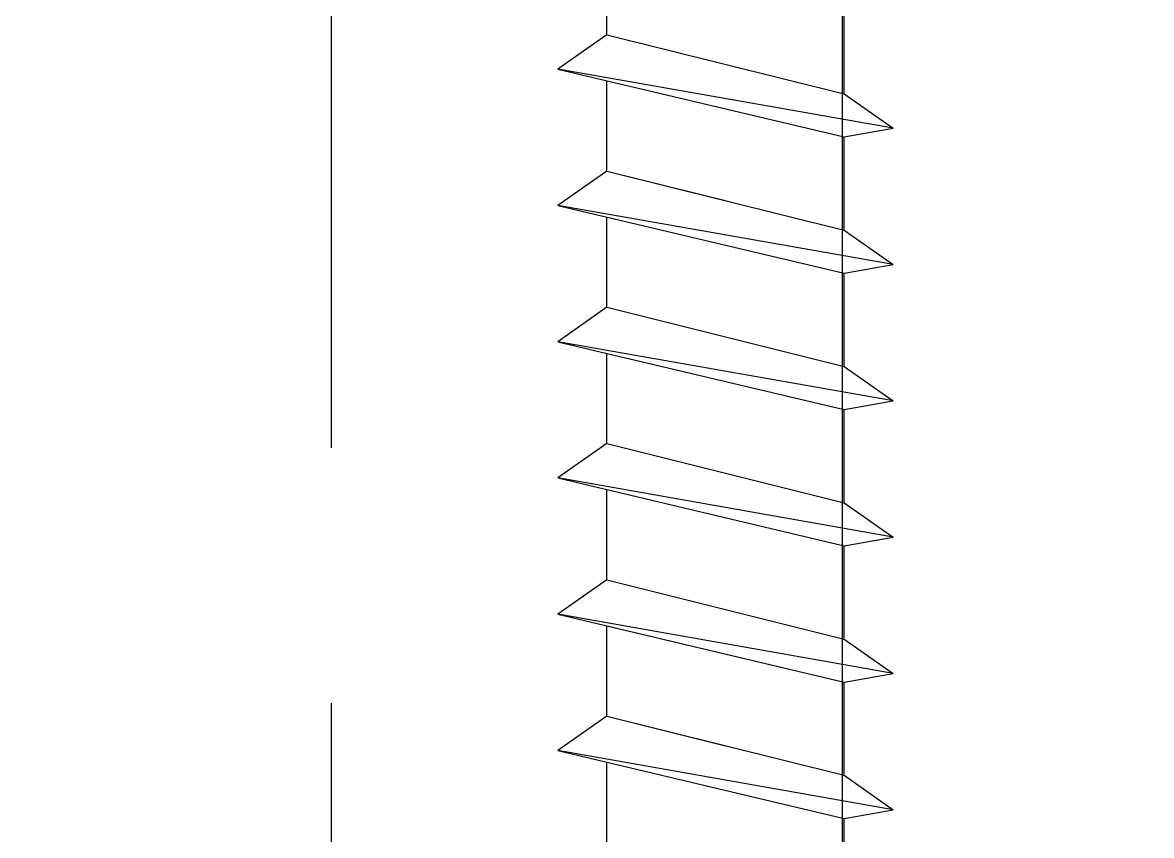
# Model space of a CAD drawing. Header units: inches. Extents: x -2661 to 42767, y -1222 to 9099.
# Drawn here: x -1103.102 to -1102.274, y 3382.466 to 3383.062 of the extents above; entities that cross this region are included whole.
import ezdxf

# ---------------------------------------------------------------- set-up
doc = ezdxf.new("R2010")
doc.units = ezdxf.units.IN
doc.header["$LTSCALE"] = 12
doc.header["$MEASUREMENT"] = 0
for name, color, linetype in [('S-FASTENERS', 2, 'CONTINUOUS'), ('S-SIMPSON', 2, 'CONTINUOUS'), ('S-WOOD', 3, 'CONTINUOUS')]:
    doc.layers.add(name, color=color, linetype=linetype)

# ---------------------------------------------------------------- blocks, each defined once
blk = doc.blocks.new('*U1147')
at = {"layer": 'S-WOOD'}
h = blk.add_hatch(dxfattribs=at)
h.set_pattern_fill('ANSI33', color=1, scale=3, angle=45, style=0)
h.set_pattern_definition([(90, (3.75, -8.375), (-0.75, 1e-16), []), (90, (4.125, -8), (-0.75, 1e-16), [0.375, -0.1875])])
h.paths.add_polyline_path([(5.25, -11.875), (0, -11.875), (0, 0), (5.25, 0)])
blk = doc.blocks.new('SDS.25X6-f')
at = {"layer": 'S-SIMPSON', "color": 1}
for p, q in [((0.087, -3.58156), (0.087, -3.65)), ((0.087, -3.58156), (0.087, -3.65)), ((0.087, -3.58156), (0.087, -3.65)), ((0.087, -3.58156), (0.087, -3.65)), ((0.087, -3.58156), (0.087, -3.65)), ((0.087, -3.58156), (0.087, -3.65)), ((0.087, -3.58156), (0.087, -3.65)), ((0.087, -3.58156), (0.087, -3.65)), ((0.087, -3.58156), (0.087, -3.65)), ((0.087, -3.58156), (0.087, -3.65)), ((0.087, -3.58156), (0.087, -3.65)), ((-0.087, -3.62493), (-0.087, -3.6912)), ((-0.087, -3.62493), (-0.087, -3.6912)), ((-0.087, -3.62493), (-0.087, -3.6912)), ((-0.087, -3.62493), (-0.087, -3.6912)), ((-0.087, -3.62493), (-0.087, -3.6912)), ((-0.087, -3.62493), (-0.087, -3.6912)), ((-0.087, -3.62493), (-0.087, -3.6912)), ((-0.087, -3.62493), (-0.087, -3.6912)), ((-0.087, -3.62493), (-0.087, -3.6912)), ((-0.087, -3.62493), (-0.087, -3.6912)), ((-0.087, -3.62493), (-0.087, -3.6912)), ((-0.123, -3.69972), (0.087, -3.65)), ((-0.123, -3.69972), (0.087, -3.65)), ((-0.123, -3.69972), (0.087, -3.65)), ((-0.123, -3.69972), (0.087, -3.65)), ((-0.123, -3.69972), (0.087, -3.65)), ((-0.123, -3.69972), (0.087, -3.65)), ((-0.123, -3.69972), (0.087, -3.65)), ((-0.123, -3.69972), (0.087, -3.65)), ((-0.123, -3.69972), (0.087, -3.65)), ((-0.123, -3.69972), (0.087, -3.65)), ((-0.123, -3.69972), (0.087, -3.65)), ((0.087, -3.65), (0.123, -3.65635)), ((0.087, -3.65), (0.123, -3.65635)), ((0.087, -3.65), (0.123, -3.65635)), ((0.087, -3.65), (0.123, -3.65635)), ((0.087, -3.65), (0.123, -3.65635)), ((0.087, -3.65), (0.123, -3.65635)), ((0.087, -3.65), (0.123, -3.65635)), ((0.087, -3.65), (0.123, -3.65635)), ((0.087, -3.65), (0.123, -3.65635)), ((0.087, -3.65), (0.123, -3.65635)), ((0.087, -3.65), (0.123, -3.65635)), ((0.123, -3.65635), (-0.123, -3.69972)), ((0.123, -3.65635), (-0.123, -3.69972)), ((0.123, -3.65635), (-0.123, -3.69972)), ((0.123, -3.65635), (-0.123, -3.69972)), ((0.123, -3.65635), (-0.123, -3.69972)), ((0.123, -3.65635), (-0.123, -3.69972)), ((0.123, -3.65635), (-0.123, -3.69972)), ((0.123, -3.65635), (-0.123, -3.69972)), ((0.123, -3.65635), (-0.123, -3.69972)), ((0.123, -3.65635), (-0.123, -3.69972)), ((0.123, -3.65635), (-0.123, -3.69972)), ((0.087, -3.68156), (0.123, -3.65635)), ((0.087, -3.68156), (0.123, -3.65635)), ((0.087, -3.68156), (0.123, -3.65635)), ((0.087, -3.68156), (0.123, -3.65635)), ((0.087, -3.68156), (0.123, -3.65635)), ((0.087, -3.68156), (0.123, -3.65635)), ((0.087, -3.68156), (0.123, -3.65635)), ((0.087, -3.68156), (0.123, -3.65635)), ((0.087, -3.68156), (0.123, -3.65635)), ((0.087, -3.68156), (0.123, -3.65635)), ((0.087, -3.68156), (0.123, -3.65635)), ((-0.087, -3.72493), (0.087, -3.68156)), ((-0.087, -3.72493), (0.087, -3.68156)), ((-0.087, -3.72493), (0.087, -3.68156)), ((-0.087, -3.72493), (0.087, -3.68156)), ((-0.087, -3.72493), (0.087, -3.68156)), ((-0.087, -3.72493), (0.087, -3.68156)), ((-0.087, -3.72493), (0.087, -3.68156)), ((-0.087, -3.72493), (0.087, -3.68156)), ((-0.087, -3.72493), (0.087, -3.68156)), ((-0.087, -3.72493), (0.087, -3.68156)), ((-0.087, -3.72493), (0.087, -3.68156)), ((0.087, -3.68156), (0.087, -3.75)), ((0.087, -3.68156), (0.087, -3.75)), ((0.087, -3.68156), (0.087, -3.75)), ((0.087, -3.68156), (0.087, -3.75)), ((0.087, -3.68156), (0.087, -3.75)), ((0.087, -3.68156), (0.087, -3.75)), ((0.087, -3.68156), (0.087, -3.75)), ((0.087, -3.68156), (0.087, -3.75)), ((-0.087, -3.72493), (-0.123, -3.69972)), ((-0.087, -3.72493), (-0.123, -3.69972)), ((-0.087, -3.72493), (-0.123, -3.69972)), ((-0.087, -3.72493), (-0.123, -3.69972)), ((-0.087, -3.72493), (-0.123, -3.69972)), ((-0.087, -3.72493), (-0.123, -3.69972)), ((-0.087, -3.72493), (-0.123, -3.69972)), ((-0.087, -3.72493), (-0.123, -3.69972)), ((-0.087, -3.72493), (-0.123, -3.69972)), ((-0.087, -3.72493), (-0.123, -3.69972)), ((-0.087, -3.72493), (-0.123, -3.69972)), ((-0.087, -3.72493), (-0.123, -3.69972)), ((-0.087, -3.72493), (-0.123, -3.69972)), ((-0.087, -3.72493), (0, -3.70324)), ((-0.087, -3.72493), (0, -3.70324)), ((-0.087, -3.72493), (-0.087, -3.7912)), ((-0.087, -3.72493), (-0.087, -3.7912)), ((-0.087, -3.72493), (-0.087, -3.7912)), ((-0.087, -3.72493), (-0.087, -3.7912)), ((-0.087, -3.72493), (-0.087, -3.7912)), ((-0.087, -3.72493), (-0.087, -3.7912)), ((-0.087, -3.72493), (-0.087, -3.7912)), ((-0.087, -3.72493), (-0.087, -3.7912)), ((-0.087, -3.72493), (-0.087, -3.7912)), ((-0.087, -3.72493), (-0.087, -3.7912)), ((-0.123, -3.79972), (0.087, -3.75)), ((-0.123, -3.79972), (0.087, -3.75)), ((-0.123, -3.79972), (0.087, -3.75)), ((-0.123, -3.79972), (0.087, -3.75)), ((-0.123, -3.79972), (0.087, -3.75)), ((-0.123, -3.79972), (0.087, -3.75)), ((-0.123, -3.79972), (0.087, -3.75)), ((-0.123, -3.79972), (0.087, -3.75)), ((-0.087, -3.7912), (0.087, -3.75)), ((0.087, -3.75), (0.123, -3.75635)), ((0.087, -3.75), (0.123, -3.75635)), ((0.087, -3.75), (0.123, -3.75635)), ((0.087, -3.75), (0.123, -3.75635)), ((0.087, -3.75), (0.123, -3.75635)), ((0.087, -3.75), (0.123, -3.75635)), ((0.087, -3.75), (0.123, -3.75635)), ((0.087, -3.75), (0.123, -3.75635)), ((0.087, -3.75), (0.123, -3.75635)), ((0.123, -3.75635), (-0.123, -3.79972)), ((0.123, -3.75635), (-0.123, -3.79972)), ((0.123, -3.75635), (-0.123, -3.79972)), ((0.123, -3.75635), (-0.123, -3.79972)), ((0.123, -3.75635), (-0.123, -3.79972)), ((0.123, -3.75635), (-0.123, -3.79972)), ((0.123, -3.75635), (-0.123, -3.79972)), ((0.123, -3.75635), (-0.123, -3.79972)), ((0.123, -3.75635), (-0.123, -3.79972)), ((0.087, -3.78156), (0.123, -3.75635)), ((0.087, -3.78156), (0.123, -3.75635)), ((0.087, -3.78156), (0.123, -3.75635)), ((0.087, -3.78156), (0.123, -3.75635)), ((0.087, -3.78156), (0.123, -3.75635)), ((0.087, -3.78156), (0.123, -3.75635)), ((0.087, -3.78156), (0.123, -3.75635)), ((0.087, -3.78156), (0.123, -3.75635)), ((0.087, -3.78156), (0.123, -3.75635)), ((-0.087, -3.82493), (0.087, -3.78156)), ((-0.087, -3.82493), (0.087, -3.78156)), ((-0.087, -3.82493), (0.087, -3.78156)), ((-0.087, -3.82493), (0.087, -3.78156)), ((-0.087, -3.82493), (0.087, -3.78156)), ((-0.087, -3.82493), (0.087, -3.78156)), ((-0.087, -3.82493), (0.087, -3.78156)), ((-0.087, -3.82493), (0.087, -3.78156)), ((-0.087, -3.82493), (0.087, -3.78156)), ((0.087, -3.78156), (0.087, -3.85)), ((0.087, -3.78156), (0.087, -3.85)), ((0.087, -3.78156), (0.087, -3.85)), ((0.087, -3.78156), (0.087, -3.85)), ((0.087, -3.78156), (0.087, -3.85)), ((0.087, -3.78156), (0.087, -3.85)), ((0.087, -3.78156), (0.087, -3.85)), ((0.087, -3.78156), (0.087, -3.85)), ((0.087, -3.78156), (0.087, -3.85)), ((-0.087, -3.82493), (-0.123, -3.79972)), ((-0.087, -3.82493), (-0.123, -3.79972)), ((-0.087, -3.82493), (-0.123, -3.79972)), ((-0.087, -3.82493), (-0.123, -3.79972)), ((-0.087, -3.82493), (-0.123, -3.79972)), ((-0.087, -3.82493), (-0.123, -3.79972)), ((-0.087, -3.82493), (-0.123, -3.79972)), ((-0.087, -3.82493), (-0.123, -3.79972)), ((-0.087, -3.82493), (-0.123, -3.79972)), ((-0.087, -3.82493), (-0.123, -3.79972)), ((-0.087, -3.82493), (0, -3.80324)), ((-0.087, -3.82493), (-0.087, -3.8912)), ((-0.087, -3.82493), (-0.087, -3.8912)), ((-0.087, -3.82493), (-0.087, -3.8912)), ((-0.087, -3.82493), (-0.087, -3.8912)), ((-0.087, -3.82493), (-0.087, -3.8912)), ((-0.087, -3.82493), (-0.087, -3.8912)), ((-0.087, -3.82493), (-0.087, -3.8912)), ((-0.087, -3.82493), (-0.087, -3.8912)), ((-0.123, -3.89972), (0.087, -3.85)), ((-0.123, -3.89972), (0.087, -3.85)), ((-0.123, -3.89972), (0.087, -3.85)), ((-0.123, -3.89972), (0.087, -3.85)), ((-0.123, -3.89972), (0.087, -3.85)), ((-0.123, -3.89972), (0.087, -3.85)), ((0.087, -3.85), (0.123, -3.85635)), ((0.087, -3.85), (0.123, -3.85635)), ((0.087, -3.85), (0.123, -3.85635)), ((0.087, -3.85), (0.123, -3.85635)), ((0.087, -3.85), (0.123, -3.85635)), ((0.087, -3.85), (0.123, -3.85635)), ((0.123, -3.85635), (-0.123, -3.89972)), ((0.123, -3.85635), (-0.123, -3.89972)), ((0.123, -3.85635), (-0.123, -3.89972)), ((0.123, -3.85635), (-0.123, -3.89972)), ((0.123, -3.85635), (-0.123, -3.89972)), ((0.123, -3.85635), (-0.123, -3.89972)), ((0.087, -3.88156), (0.123, -3.85635)), ((0.087, -3.88156), (0.123, -3.85635)), ((0.087, -3.88156), (0.123, -3.85635)), ((0.087, -3.88156), (0.123, -3.85635)), ((0.087, -3.88156), (0.123, -3.85635)), ((0.087, -3.88156), (0.123, -3.85635)), ((-0.087, -3.92493), (0.087, -3.88156)), ((-0.087, -3.92493), (0.087, -3.88156)), ((-0.087, -3.92493), (0.087, -3.88156)), ((-0.087, -3.92493), (0.087, -3.88156)), ((-0.087, -3.92493), (0.087, -3.88156)), ((-0.087, -3.92493), (0.087, -3.88156)), ((0.087, -3.88156), (0.087, -3.95)), ((0.087, -3.88156), (0.087, -3.95)), ((0.087, -3.88156), (0.087, -3.95)), ((0.087, -3.88156), (0.087, -3.95)), ((0.087, -3.88156), (0.087, -3.95)), ((0.087, -3.88156), (0.087, -3.95)), ((0.087, -3.88156), (0.087, -3.95)), ((-0.087, -3.92493), (-0.123, -3.89972)), ((-0.087, -3.92493), (-0.123, -3.89972)), ((-0.087, -3.92493), (-0.123, -3.89972)), ((-0.087, -3.92493), (-0.123, -3.89972)), ((-0.087, -3.92493), (-0.123, -3.89972)), ((-0.087, -3.92493), (-0.123, -3.89972)), ((-0.087, -3.92493), (-0.087, -3.9912)), ((-0.087, -3.92493), (-0.087, -3.9912)), ((-0.087, -3.92493), (-0.087, -3.9912)), ((-0.087, -3.92493), (-0.087, -3.9912)), ((-0.087, -3.92493), (-0.087, -3.9912)), ((-0.087, -3.92493), (-0.087, -3.9912)), ((-0.087, -3.92493), (-0.087, -3.9912)), ((-0.123, -3.99972), (0.087, -3.95)), ((-0.123, -3.99972), (0.087, -3.95)), ((-0.123, -3.99972), (0.087, -3.95)), ((-0.123, -3.99972), (0.087, -3.95)), ((-0.123, -3.99972), (0.087, -3.95)), ((-0.123, -3.99972), (0.087, -3.95)), ((-0.123, -3.99972), (0.087, -3.95)), ((0.087, -3.95), (0.123, -3.95635)), ((0.087, -3.95), (0.123, -3.95635)), ((0.087, -3.95), (0.123, -3.95635)), ((0.087, -3.95), (0.123, -3.95635)), ((0.087, -3.95), (0.123, -3.95635)), ((0.087, -3.95), (0.123, -3.95635)), ((0.087, -3.95), (0.123, -3.95635)), ((0.123, -3.95635), (-0.123, -3.99972)), ((0.123, -3.95635), (-0.123, -3.99972)), ((0.123, -3.95635), (-0.123, -3.99972)), ((0.123, -3.95635), (-0.123, -3.99972)), ((0.123, -3.95635), (-0.123, -3.99972)), ((0.123, -3.95635), (-0.123, -3.99972)), ((0.123, -3.95635), (-0.123, -3.99972)), ((0.087, -3.98156), (0.123, -3.95635)), ((0.087, -3.98156), (0.123, -3.95635)), ((0.087, -3.98156), (0.123, -3.95635)), ((0.087, -3.98156), (0.123, -3.95635)), ((0.087, -3.98156), (0.123, -3.95635)), ((0.087, -3.98156), (0.123, -3.95635)), ((0.087, -3.98156), (0.123, -3.95635)), ((-0.087, -4.02493), (0.087, -3.98156)), ((-0.087, -4.02493), (0.087, -3.98156)), ((-0.087, -4.02493), (0.087, -3.98156)), ((-0.087, -4.02493), (0.087, -3.98156)), ((-0.087, -4.02493), (0.087, -3.98156)), ((-0.087, -4.02493), (0.087, -3.98156)), ((-0.087, -4.02493), (0.087, -3.98156)), ((0.087, -3.98156), (0.087, -4.05)), ((0.087, -3.98156), (0.087, -4.05)), ((0.087, -3.98156), (0.087, -4.05)), ((0.087, -3.98156), (0.087, -4.05)), ((0.087, -3.98156), (0.087, -4.05)), ((0.087, -3.98156), (0.087, -4.05)), ((0.087, -3.98156), (0.087, -4.05)), ((0.087, -3.98156), (0.087, -4.05)), ((0.087, -3.98156), (0.087, -4.05)), ((0.087, -3.98156), (0.087, -4.05)), ((0.087, -3.98156), (0.087, -4.05)), ((0.087, -3.98156), (0.087, -4.05)), ((0.087, -3.98156), (0.087, -4.05)), ((0.087, -3.98156), (0.087, -4.05)), ((-0.087, -4.02493), (-0.123, -3.99972)), ((-0.087, -4.02493), (-0.123, -3.99972)), ((-0.087, -4.02493), (-0.123, -3.99972)), ((-0.087, -4.02493), (-0.123, -3.99972)), ((-0.087, -4.02493), (-0.123, -3.99972)), ((-0.087, -4.02493), (-0.123, -3.99972)), ((-0.087, -4.02493), (-0.123, -3.99972)), ((-0.087, -4.02493), (-0.123, -3.99972)), ((-0.087, -4.02493), (0, -4.00324)), ((-0.087, -4.02493), (-0.087, -4.0912)), ((-0.087, -4.02493), (-0.087, -4.0912)), ((-0.087, -4.02493), (-0.087, -4.0912)), ((-0.087, -4.02493), (-0.087, -4.0912)), ((-0.087, -4.02493), (-0.087, -4.0912)), ((-0.087, -4.02493), (-0.087, -4.0912)), ((-0.087, -4.02493), (-0.087, -4.0912)), ((-0.087, -4.02493), (-0.087, -4.0912)), ((-0.123, -4.09972), (0.087, -4.05)), ((-0.123, -4.09972), (0.087, -4.05)), ((-0.123, -4.09972), (0.087, -4.05)), ((-0.123, -4.09972), (0.087, -4.05)), ((-0.123, -4.09972), (0.087, -4.05)), ((-0.123, -4.09972), (0.087, -4.05)), ((0.123, -4.05635), (-0.123, -4.09972)), ((0.123, -4.05635), (-0.123, -4.09972)), ((0.123, -4.05635), (-0.123, -4.09972)), ((0.123, -4.05635), (-0.123, -4.09972)), ((0.123, -4.05635), (-0.123, -4.09972)), ((0.123, -4.05635), (-0.123, -4.09972)), ((0.087, -4.05), (0.123, -4.05635)), ((0.087, -4.05), (0.123, -4.05635)), ((0.087, -4.05), (0.123, -4.05635)), ((0.087, -4.05), (0.123, -4.05635)), ((0.087, -4.05), (0.123, -4.05635)), ((0.087, -4.05), (0.123, -4.05635)), ((0.087, -4.08156), (0.123, -4.05635)), ((0.087, -4.08156), (0.123, -4.05635)), ((0.087, -4.08156), (0.123, -4.05635)), ((0.087, -4.08156), (0.123, -4.05635)), ((0.087, -4.08156), (0.123, -4.05635)), ((0.087, -4.08156), (0.123, -4.05635)), ((-0.087, -4.12493), (0.087, -4.08156)), ((-0.087, -4.12493), (0.087, -4.08156)), ((-0.087, -4.12493), (0.087, -4.08156)), ((-0.087, -4.12493), (0.087, -4.08156)), ((-0.087, -4.12493), (0.087, -4.08156)), ((-0.087, -4.12493), (0.087, -4.08156)), ((0.087, -4.08156), (0.087, -4.15)), ((0.087, -4.08156), (0.087, -4.15)), ((0.087, -4.08156), (0.087, -4.15)), ((0.087, -4.08156), (0.087, -4.15)), ((0.087, -4.08156), (0.087, -4.15)), ((0.087, -4.08156), (0.087, -4.15)), ((0.087, -4.08156), (0.087, -4.15)), ((-0.087, -4.12493), (-0.123, -4.09972)), ((-0.087, -4.12493), (-0.123, -4.09972)), ((-0.087, -4.12493), (-0.123, -4.09972)), ((-0.087, -4.12493), (-0.123, -4.09972)), ((-0.087, -4.12493), (-0.123, -4.09972)), ((-0.087, -4.12493), (-0.123, -4.09972)), ((-0.087, -4.12493), (-0.123, -4.09972)), ((-0.087, -4.12493), (0, -4.10324)), ((-0.087, -4.12493), (-0.087, -4.1912)), ((-0.087, -4.12493), (-0.087, -4.1912)), ((-0.087, -4.12493), (-0.087, -4.1912)), ((-0.087, -4.12493), (-0.087, -4.1912)), ((-0.087, -4.12493), (-0.087, -4.1912)), ((-0.087, -4.12493), (-0.087, -4.1912)), ((-0.087, -4.12493), (-0.087, -4.1912)), ((-0.123, -4.19972), (0.087, -4.15)), ((-0.123, -4.19972), (0.087, -4.15)), ((-0.123, -4.19972), (0.087, -4.15)), ((0.123, -4.15635), (-0.123, -4.19972)), ((0.123, -4.15635), (-0.123, -4.19972)), ((0.123, -4.15635), (-0.123, -4.19972)), ((0.087, -4.15), (0.123, -4.15635)), ((0.087, -4.15), (0.123, -4.15635)), ((0.087, -4.15), (0.123, -4.15635)), ((0.087, -4.18156), (0.123, -4.15635)), ((0.087, -4.18156), (0.123, -4.15635)), ((0.087, -4.18156), (0.123, -4.15635)), ((-0.087, -4.22493), (0.087, -4.18156)), ((-0.087, -4.22493), (0.087, -4.18156)), ((-0.087, -4.22493), (0.087, -4.18156)), ((0.087, -4.18156), (0.087, -4.25)), ((0.087, -4.18156), (0.087, -4.25)), ((0.087, -4.18156), (0.087, -4.25)), ((0.087, -4.18156), (0.087, -4.25)), ((0.087, -4.18156), (0.087, -4.25)), ((-0.087, -4.22493), (-0.123, -4.19972)), ((-0.087, -4.22493), (-0.123, -4.19972)), ((-0.087, -4.22493), (-0.123, -4.19972)), ((-0.087, -4.22493), (-0.087, -4.2912)), ((-0.087, -4.22493), (-0.087, -4.2912)), ((-0.087, -4.22493), (-0.087, -4.2912)), ((-0.087, -4.22493), (-0.087, -4.2912)), ((-0.087, -4.22493), (-0.087, -4.2912))]:
    blk.add_line(p, q, dxfattribs=at)
blk = doc.blocks.new('*U1812')
at = {"layer": 'S-FASTENERS'}
blk.add_blockref('SDS.25X6-f', (0, 0), dxfattribs=at)

msp = doc.modelspace()

# ---------------------------------------------------------------- block references
at = {"layer": 'S-FASTENERS', "xscale": -1, "rotation": 180}
msp.add_blockref('*U1812', (-1102.58641, 3378.82855), dxfattribs=at)
at = {"layer": 'S-WOOD', "xscale": -1}
msp.add_blockref('*U1147', (-1099.96141, 3393.70318), dxfattribs=at)

doc.saveas('drawing.dxf')
